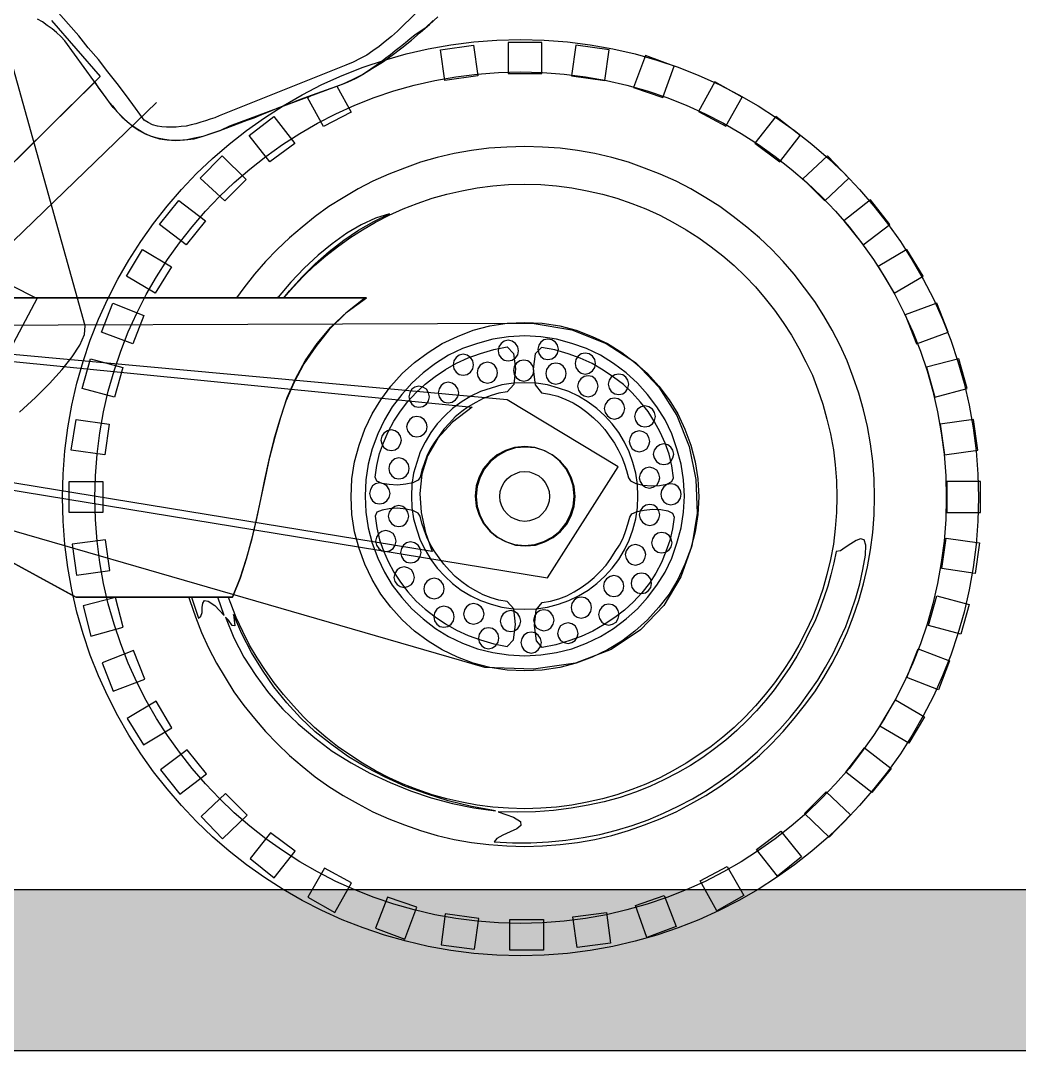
# Model space of a CAD drawing. Extents: x -109 to 1815, y -14679 to 345.
# Drawn here: x -105.172 to -104.552, y -38.856 to -38.217 of the extents above; entities that cross this region are included whole.
import ezdxf

# ---------------------------------------------------------------- set-up
doc = ezdxf.new("R2010")
doc.units = 0
doc.header["$MEASUREMENT"] = 0
doc.layers.get('0').update_dxf_attribs({"linetype": 'CONTINUOUS'})
doc.layers.add('COTA', color=1, linetype='CONTINUOUS')
doc.layers.add('MOBILIARIO', color=1, linetype='CONTINUOUS')

# ---------------------------------------------------------------- blocks, each defined once
blk = doc.blocks.new('AEMoto')
at = {"linetype": 'Continuous'}
for points in [[(11.07409, 3.31831), (11.18713, 3.25687), (11.30867, 3.25687), (11.31444, 3.27147), (11.31953, 3.28674), (11.32394, 3.30236), (11.32735, 3.31798), (11.33074, 3.33393), (11.33414, 3.34955), (11.33753, 3.3655), (11.34161, 3.38112), (11.34601, 3.3964), (11.35111, 3.41167), (11.35756, 3.42628), (11.36503, 3.4402), (11.37419, 3.45377), (11.38505, 3.46633), (11.39761, 3.47821), (11.41255, 3.48908), (11.15556, 3.48908), (11.08496, 3.52473)], [(11.11109, 3.5675), (11.20174, 3.65645), (11.2048, 3.65169), (11.20819, 3.64728), (11.21158, 3.64253), (11.21531, 3.63812), (11.2187, 3.6337), (11.22278, 3.62962), (11.22685, 3.62589), (11.23128, 3.6225), (11.23602, 3.61911), (11.24078, 3.61638), (11.24621, 3.61435), (11.25199, 3.61265), (11.25776, 3.61164), (11.26454, 3.61129), (11.27133, 3.61164), (11.2788, 3.61265), (11.28593, 3.61468), (11.29204, 3.61673), (11.29815, 3.61876), (11.30358, 3.6208), (11.30901, 3.62283), (11.31444, 3.62488), (11.31988, 3.62691), (11.32531, 3.62895), (11.33141, 3.63132), (11.33787, 3.63404), (11.34465, 3.63675), (11.35247, 3.63981), (11.3613, 3.64321), (11.3708, 3.6466), (11.38166, 3.65068), (11.39388, 3.65509), (11.40169, 3.65848), (11.4095, 3.66255), (11.41731, 3.66731), (11.42512, 3.67207), (11.43259, 3.67749), (11.44006, 3.68326), (11.44753, 3.68903), (11.45431, 3.69514), (11.46145, 3.70126), (11.46789, 3.70736)], [(11.46449, 3.70432), (11.45804, 3.69855), (11.45431, 3.69582), (11.45024, 3.69311), (11.4465, 3.69005), (11.44277, 3.687), (11.43903, 3.68394), (11.43497, 3.68088), (11.43123, 3.67784), (11.4275, 3.67511), (11.42376, 3.67207), (11.42003, 3.66934), (11.41596, 3.66663), (11.41221, 3.66392), (11.40814, 3.66154), (11.40441, 3.65949), (11.40034, 3.65746), (11.39626, 3.65577), (11.30629, 3.6225), (11.29917, 3.61911), (11.29237, 3.61673), (11.28559, 3.61435), (11.27913, 3.61299), (11.27303, 3.61164), (11.26692, 3.61129), (11.26115, 3.61129), (11.25571, 3.61197), (11.25029, 3.61299), (11.24485, 3.61468), (11.23976, 3.61706), (11.235, 3.61977), (11.22991, 3.62318), (11.22516, 3.62724), (11.22075, 3.63166), (11.21599, 3.63675), (11.17832, 3.6887), (11.17526, 3.69209), (11.17186, 3.69514), (11.16847, 3.69786), (11.16473, 3.70058), (11.161, 3.70329), (11.15726, 3.70533)], [(11.24009, 3.62691), (11.23331, 3.63642), (11.22617, 3.64592), (11.21905, 3.65543), (11.21192, 3.6646), (11.20445, 3.6741), (11.19665, 3.68326), (11.18918, 3.69243), (11.18136, 3.70159), (11.17356, 3.71042)], [(11.48181, 3.74063), (11.43666, 3.69617), (11.43191, 3.69209), (11.42715, 3.68802), (11.4224, 3.68428), (11.41765, 3.68088), (11.4129, 3.67749), (11.40781, 3.67478), (11.40237, 3.67207), (11.3966, 3.66969), (11.29815, 3.6303), (11.29475, 3.62895), (11.29136, 3.62792), (11.28763, 3.62657), (11.28389, 3.62555), (11.28016, 3.6242), (11.27642, 3.62351), (11.27269, 3.6225), (11.26862, 3.62215), (11.26488, 3.62148), (11.26115, 3.62148), (11.25741, 3.62148), (11.25368, 3.62182), (11.25029, 3.6225), (11.24655, 3.62351), (11.24315, 3.62521), (11.24009, 3.62691)], [(11.16812, 3.70432), (11.20581, 3.66086), (11.11856, 3.57463), (11.11144, 3.56784), (11.10498, 3.56377), (11.09989, 3.56207), (11.09514, 3.5624), (11.09141, 3.56478), (11.08801, 3.56818), (11.08529, 3.57259), (11.08258, 3.57769), (11.0802, 3.58311), (11.07782, 3.5882), (11.07579, 3.59263), (11.07306, 3.59635), (11.07035, 3.5984), (11.06731, 3.59907), (11.06357, 3.59772), (11.05916, 3.59364), (10.93321, 3.49519), (10.86497, 3.67817)], [(11.14334, 3.40048), (11.15556, 3.41167), (11.16643, 3.42254), (11.17627, 3.4334), (11.18409, 3.44324), (11.19019, 3.45241), (11.19359, 3.46056), (11.19427, 3.46735), (11.12331, 3.72095)], [(11.46993, 3.68157), (11.49573, 3.68531), (11.49912, 3.66154), (11.47332, 3.6578), (11.46993, 3.68157)], [(11.54869, 3.68734), (11.52254, 3.68734), (11.52254, 3.66323), (11.54869, 3.66323), (11.54869, 3.68734)], [(11.60097, 3.68157), (11.57517, 3.68531), (11.57178, 3.66154), (11.59758, 3.6578), (11.60097, 3.68157)], [(11.62915, 3.67716), (11.61998, 3.65237), (11.64272, 3.64456), (11.65155, 3.66901), (11.62915, 3.67716)], [(11.42003, 3.66901), (11.41935, 3.66866), (11.41935, 3.66866), (11.41935, 3.66866), (11.42003, 3.66901)], [(11.38948, 3.65339), (11.40067, 3.63336), (11.37928, 3.62215), (11.36672, 3.64456), (11.36944, 3.64625), (11.36944, 3.64625), (11.38948, 3.65339)], [(11.68312, 3.65678), (11.67023, 3.6337), (11.69162, 3.6225), (11.70418, 3.6449), (11.68312, 3.65678)], [(10.98719, 3.38724), (11.24961, 3.64083)], [(11.34059, 3.62997), (11.35688, 3.60891), (11.33753, 3.59466), (11.32158, 3.61503), (11.34059, 3.62997)], [(11.73031, 3.62997), (11.71402, 3.60926), (11.73337, 3.59466), (11.74932, 3.61503), (11.73031, 3.62997)], [(11.27472, 3.25654), (11.27541, 3.25416), (11.27981, 3.2416), (11.28457, 3.22937), (11.29, 3.2175), (11.29611, 3.20561), (11.3029, 3.19441), (11.30969, 3.1832), (11.3175, 3.17269), (11.32565, 3.16251), (11.33414, 3.15266), (11.3433, 3.14316), (11.3528, 3.13399), (11.36265, 3.1255), (11.37284, 3.11736), (11.38336, 3.10989), (11.39457, 3.10276), (11.40611, 3.09631), (11.41765, 3.0902), (11.42986, 3.08476), (11.44209, 3.08002), (11.45465, 3.0756), (11.46755, 3.07187), (11.48079, 3.06881), (11.49403, 3.06643), (11.50761, 3.06474), (11.52153, 3.06372), (11.53545, 3.06337), (11.54937, 3.06372), (11.56295, 3.06474), (11.57653, 3.06643), (11.58977, 3.06881), (11.603, 3.07187), (11.61591, 3.0756), (11.62846, 3.08002), (11.64069, 3.08476), (11.65291, 3.0902), (11.66446, 3.09631), (11.676, 3.10276), (11.68686, 3.10989), (11.69738, 3.11736), (11.7079, 3.1255), (11.71775, 3.13399), (11.72726, 3.14316), (11.73608, 3.15266), (11.74456, 3.16251), (11.75271, 3.17269), (11.76053, 3.1832), (11.76765, 3.19441), (11.7741, 3.20561), (11.78022, 3.2175), (11.78565, 3.22937), (11.7904, 3.2416), (11.79481, 3.25416), (11.79855, 3.26705), (11.8016, 3.28029), (11.80398, 3.29353), (11.80567, 3.30712), (11.80669, 3.32069), (11.80704, 3.33461), (11.80669, 3.34853), (11.80567, 3.36246), (11.80398, 3.3757), (11.8016, 3.38927), (11.79855, 3.40218), (11.79481, 3.41507), (11.7904, 3.42763), (11.78565, 3.4402), (11.78022, 3.45208), (11.7741, 3.46395), (11.76765, 3.47516), (11.76053, 3.48636), (11.75271, 3.49689), (11.74456, 3.50741), (11.73608, 3.51726), (11.72726, 3.52676), (11.71775, 3.53559), (11.7079, 3.54407), (11.69738, 3.55222), (11.68686, 3.56003), (11.676, 3.56681), (11.66446, 3.57361), (11.65291, 3.57972), (11.64069, 3.58516), (11.62846, 3.5899), (11.61591, 3.59432), (11.603, 3.59805), (11.58977, 3.60111), (11.57653, 3.60349), (11.56295, 3.60518), (11.54937, 3.6062), (11.53545, 3.60653), (11.52153, 3.6062), (11.50761, 3.60518), (11.49403, 3.60349), (11.48079, 3.60111), (11.46755, 3.59805), (11.45465, 3.59432), (11.44209, 3.5899), (11.42986, 3.58516), (11.41765, 3.57972), (11.40611, 3.57361), (11.39457, 3.56681), (11.38336, 3.56003), (11.37284, 3.55222), (11.36265, 3.54407), (11.3528, 3.53559), (11.3433, 3.52676), (11.33414, 3.51726), (11.32565, 3.50741), (11.3175, 3.49689), (11.31173, 3.48908), (11.31173, 3.48908)], [(11.30052, 3.59941), (11.3192, 3.58108), (11.30257, 3.56445), (11.28356, 3.5821), (11.30052, 3.59941)], [(11.77038, 3.59941), (11.75137, 3.58142), (11.76833, 3.56445), (11.78701, 3.5821), (11.77038, 3.59941)], [(11.34873, 3.48942), (11.35586, 3.49757), (11.36366, 3.50605), (11.37216, 3.5142), (11.38098, 3.52167), (11.39014, 3.5288), (11.39966, 3.53559), (11.4095, 3.54204), (11.41968, 3.54782), (11.43021, 3.55324), (11.44107, 3.55833), (11.45194, 3.5624), (11.46348, 3.56648), (11.47502, 3.56954), (11.48656, 3.57225), (11.49844, 3.57463), (11.51067, 3.57599), (11.52289, 3.57701), (11.53545, 3.57734), (11.54801, 3.57701), (11.56023, 3.57599), (11.57211, 3.57463), (11.584, 3.57225), (11.59588, 3.56954), (11.60707, 3.56648), (11.61862, 3.5624), (11.62948, 3.55833), (11.64035, 3.55324), (11.65054, 3.54782), (11.66072, 3.54204), (11.67056, 3.53559), (11.68007, 3.5288), (11.68924, 3.52167), (11.69806, 3.5142), (11.70655, 3.50605), (11.71469, 3.49757), (11.72216, 3.48874), (11.72929, 3.47957), (11.73608, 3.47007), (11.74253, 3.46023), (11.74831, 3.45003), (11.75374, 3.43952), (11.75883, 3.42899), (11.76291, 3.41779), (11.76698, 3.40658), (11.77003, 3.39504), (11.77274, 3.3835), (11.77512, 3.37127), (11.77648, 3.3594), (11.7775, 3.34717), (11.77785, 3.33461), (11.7775, 3.32239), (11.77648, 3.31018), (11.77512, 3.29795), (11.77274, 3.28606), (11.77003, 3.27452), (11.76698, 3.26299), (11.76291, 3.25178), (11.75883, 3.24092), (11.75374, 3.23006), (11.74831, 3.21953), (11.74253, 3.20968), (11.73608, 3.19983), (11.72929, 3.19034), (11.72216, 3.18117), (11.71469, 3.17235), (11.70655, 3.16387), (11.69806, 3.15572), (11.68924, 3.14825), (11.68007, 3.14078), (11.67056, 3.13433), (11.66072, 3.12788), (11.65054, 3.1221), (11.64035, 3.11668), (11.62948, 3.11159), (11.61862, 3.10751), (11.60707, 3.10344), (11.59588, 3.10038), (11.584, 3.09767), (11.57211, 3.09529), (11.56023, 3.09393), (11.54801, 3.09291), (11.53545, 3.09258), (11.52289, 3.09291), (11.51067, 3.09393), (11.49844, 3.09529), (11.48656, 3.09767), (11.47502, 3.10038), (11.46348, 3.10344), (11.45194, 3.10751), (11.44107, 3.11159), (11.43021, 3.11668), (11.41968, 3.1221), (11.4095, 3.12788), (11.39966, 3.13433), (11.39014, 3.14078), (11.38098, 3.14825), (11.37216, 3.15572), (11.36366, 3.16387), (11.35586, 3.17235), (11.34806, 3.18117), (11.34092, 3.19034), (11.33414, 3.19983), (11.32768, 3.20968), (11.32191, 3.21953), (11.31648, 3.23006), (11.31139, 3.24092), (11.30731, 3.25178), (11.30561, 3.25654), (11.30561, 3.25687)], [(11.80398, 3.56512), (11.78327, 3.54883), (11.79821, 3.53015), (11.81891, 3.54611), (11.80398, 3.56512)], [(11.26692, 3.56478), (11.28763, 3.54883), (11.27269, 3.53015), (11.25199, 3.54611), (11.26692, 3.56478)], [(11.34839, 3.48908), (11.3528, 3.49451), (11.36265, 3.50537), (11.37284, 3.51556), (11.3837, 3.52506), (11.3949, 3.53389), (11.40644, 3.5417), (11.41832, 3.54848), (11.43055, 3.55426), (11.41968, 3.55086), (11.40849, 3.54577), (11.39728, 3.53932), (11.38608, 3.53117), (11.37521, 3.52235), (11.36435, 3.51216), (11.35383, 3.5013), (11.34398, 3.48975), (11.3433, 3.48908), (11.3433, 3.48908), (11.34839, 3.48908)], [(11.23875, 3.52676), (11.26115, 3.51319), (11.24858, 3.49281), (11.22617, 3.50605), (11.23875, 3.52676)], [(11.83215, 3.52676), (11.80975, 3.51352), (11.82231, 3.49281), (11.84471, 3.50605), (11.83215, 3.52676)], [(11.06832, 3.32137), (11.15726, 3.48908), (11.11924, 3.48908), (11.41153, 3.48908), (11.3966, 3.47719), (11.3837, 3.46463), (11.37318, 3.45139), (11.36401, 3.43782), (11.35654, 3.42355), (11.35009, 3.40896), (11.345, 3.39403), (11.34059, 3.37909), (11.33685, 3.36347), (11.33346, 3.34819), (11.3304, 3.33258), (11.327, 3.31696), (11.32328, 3.30168), (11.3192, 3.28641), (11.31444, 3.27147), (11.30867, 3.25687), (11.1868, 3.25687), (11.06832, 3.32137)], [(11.21566, 3.48501), (11.23976, 3.4755), (11.23128, 3.45344), (11.20683, 3.4626), (11.21566, 3.48501)], [(11.85524, 3.48501), (11.83081, 3.47584), (11.83962, 3.45344), (11.86407, 3.4626), (11.85524, 3.48501)], [(10.95222, 3.46735), (11.54122, 3.46939), (11.57211, 3.4643), (11.59859, 3.45377), (11.62134, 3.43884), (11.63967, 3.41982), (11.65359, 3.39775), (11.66309, 3.37365), (11.66818, 3.34819), (11.6692, 3.32205), (11.66514, 3.29659), (11.65664, 3.27249), (11.6434, 3.25042), (11.62542, 3.2314), (11.60267, 3.21613), (11.57482, 3.20561), (11.54224, 3.20086), (11.50456, 3.20221), (10.92539, 3.36992)], [(11.53545, 3.47007), (11.54902, 3.46939), (11.56261, 3.46735), (11.5755, 3.46395), (11.58773, 3.45921), (11.59961, 3.45377), (11.61082, 3.44664), (11.621, 3.43884), (11.63084, 3.43035), (11.63967, 3.42051), (11.64748, 3.40998), (11.65426, 3.39912), (11.6597, 3.38724), (11.66446, 3.37467), (11.66785, 3.36177), (11.66988, 3.34853), (11.67056, 3.33461), (11.66988, 3.32104), (11.66785, 3.30745), (11.66446, 3.29456), (11.6597, 3.28233), (11.65426, 3.27046), (11.64748, 3.25925), (11.63967, 3.24907), (11.63084, 3.23922), (11.621, 3.23039), (11.61082, 3.22259), (11.59961, 3.2158), (11.58773, 3.21036), (11.5755, 3.20561), (11.56261, 3.20221), (11.54902, 3.20018), (11.53545, 3.1995), (11.52188, 3.20018), (11.50829, 3.20221), (11.4954, 3.20561), (11.48317, 3.21036), (11.47128, 3.2158), (11.46042, 3.22259), (11.4499, 3.23039), (11.44039, 3.23922), (11.43156, 3.24907), (11.42376, 3.25925), (11.41697, 3.27046), (11.4112, 3.28233), (11.40679, 3.29456), (11.40338, 3.30745), (11.40135, 3.32104), (11.40067, 3.33461), (11.40135, 3.34853), (11.40338, 3.36177), (11.40679, 3.37467), (11.4112, 3.38724), (11.41697, 3.39912), (11.42376, 3.40998), (11.43156, 3.42051), (11.44039, 3.43035), (11.4499, 3.43884), (11.46042, 3.44664), (11.47128, 3.45377), (11.48317, 3.45921), (11.4954, 3.46395), (11.50829, 3.46735), (11.52188, 3.46939), (11.53545, 3.47007)], [(11.00076, 3.36246), (11.5531, 3.27181), (11.6081, 3.35803), (11.52188, 3.40998), (10.95969, 3.46158), (11.00076, 3.36246)], [(10.97157, 3.45615), (11.49471, 3.40421), (11.47943, 3.39266), (11.46789, 3.3801), (11.46008, 3.36653), (11.45568, 3.35226), (11.45398, 3.33732), (11.45499, 3.32239), (11.45839, 3.30712), (11.46348, 3.29218), (11.00959, 3.36653), (10.97157, 3.45615)], [(11.53545, 3.45954), (11.52289, 3.45886), (11.51067, 3.45717), (11.49879, 3.45377), (11.48725, 3.4497), (11.47638, 3.44461), (11.46619, 3.43815), (11.45669, 3.43102), (11.44786, 3.42288), (11.44006, 3.41405), (11.43259, 3.40455), (11.42647, 3.39436), (11.42138, 3.3835), (11.41697, 3.37195), (11.41391, 3.36008), (11.41221, 3.34785), (11.41153, 3.33529), (11.41221, 3.32274), (11.41391, 3.31051), (11.41697, 3.29863), (11.42138, 3.28709), (11.42647, 3.27623), (11.43259, 3.26603), (11.44006, 3.25654), (11.44786, 3.2477), (11.45669, 3.2399), (11.46619, 3.23243), (11.47638, 3.22631), (11.48725, 3.22122), (11.49879, 3.21682), (11.51067, 3.21376), (11.52289, 3.21206), (11.53545, 3.21138), (11.54801, 3.21206), (11.56023, 3.21376), (11.57211, 3.21682), (11.58332, 3.22122), (11.59418, 3.22631), (11.60436, 3.23243), (11.61421, 3.2399), (11.62304, 3.2477), (11.63084, 3.25654), (11.63798, 3.26603), (11.64443, 3.27623), (11.64952, 3.28709), (11.65359, 3.29863), (11.65699, 3.31051), (11.65869, 3.32274), (11.65937, 3.33529), (11.65869, 3.34785), (11.65699, 3.36008), (11.65359, 3.37195), (11.64952, 3.3835), (11.64443, 3.39436), (11.63798, 3.40455), (11.63084, 3.41405), (11.62304, 3.42288), (11.61421, 3.43102), (11.60436, 3.43815), (11.59418, 3.44461), (11.58332, 3.4497), (11.57211, 3.45377), (11.56023, 3.45717), (11.54801, 3.45886), (11.53545, 3.45954)], [(11.52254, 3.45615), (11.5195, 3.45547), (11.51712, 3.45377), (11.51542, 3.45106), (11.51474, 3.448), (11.51542, 3.44494), (11.51712, 3.44256), (11.5195, 3.44087), (11.52254, 3.4402), (11.5256, 3.44087), (11.52832, 3.44256), (11.53001, 3.44494), (11.53069, 3.448), (11.53001, 3.45106), (11.52832, 3.45377), (11.5256, 3.45547), (11.52254, 3.45615)], [(11.55345, 3.45717), (11.55039, 3.45648), (11.54801, 3.45479), (11.54631, 3.45241), (11.54563, 3.44936), (11.54631, 3.44597), (11.54801, 3.44359), (11.55039, 3.4419), (11.55345, 3.44121), (11.55649, 3.4419), (11.55922, 3.44359), (11.56091, 3.44597), (11.56158, 3.44936), (11.56091, 3.45241), (11.55922, 3.45479), (11.55649, 3.45648), (11.55345, 3.45717)], [(11.45431, 3.3499), (11.45262, 3.34752), (11.44854, 3.34547), (11.4431, 3.34446), (11.43666, 3.34378), (11.43021, 3.34413), (11.42477, 3.34514), (11.4207, 3.34684), (11.41935, 3.3499), (11.4207, 3.35906), (11.42274, 3.36823), (11.42579, 3.37671), (11.42953, 3.38519), (11.43394, 3.39334), (11.43903, 3.40115), (11.4448, 3.40862), (11.45125, 3.41575), (11.45804, 3.4222), (11.46586, 3.42797), (11.47401, 3.4334), (11.48249, 3.4385), (11.49166, 3.44256), (11.50115, 3.44597), (11.51135, 3.44902), (11.52188, 3.45106), (11.52662, 3.44597), (11.52832, 3.43408), (11.52697, 3.42186), (11.52188, 3.41608), (11.51542, 3.41507), (11.5093, 3.41337), (11.5032, 3.41099), (11.49743, 3.40795), (11.49166, 3.40455), (11.48656, 3.40081), (11.48147, 3.39674), (11.47705, 3.39198), (11.47264, 3.38724), (11.46892, 3.38213), (11.46518, 3.37671), (11.46212, 3.37162), (11.4594, 3.36618), (11.45737, 3.36041), (11.45568, 3.35532), (11.45431, 3.3499)], [(11.48758, 3.44529), (11.48452, 3.44461), (11.48216, 3.44291), (11.48045, 3.4402), (11.47978, 3.43714), (11.48045, 3.43408), (11.48216, 3.43137), (11.48452, 3.42967), (11.48758, 3.42899), (11.49064, 3.42967), (11.49335, 3.43137), (11.49505, 3.43408), (11.49573, 3.43714), (11.49505, 3.4402), (11.49335, 3.44291), (11.49064, 3.44461), (11.48758, 3.44529)], [(11.61591, 3.34955), (11.6176, 3.34717), (11.62168, 3.34514), (11.62745, 3.34378), (11.6339, 3.3431), (11.64001, 3.34344), (11.64578, 3.34446), (11.64952, 3.34649), (11.65087, 3.34955), (11.64952, 3.35871), (11.64748, 3.36788), (11.64443, 3.37636), (11.64069, 3.38486), (11.63628, 3.39301), (11.63119, 3.40081), (11.62542, 3.40828), (11.61896, 3.41542), (11.61218, 3.42186), (11.60436, 3.42763), (11.59621, 3.43306), (11.58773, 3.43815), (11.57856, 3.44223), (11.56905, 3.44562), (11.55887, 3.44868), (11.54834, 3.45071), (11.5436, 3.44562), (11.5419, 3.43375), (11.5436, 3.42152), (11.54834, 3.41542), (11.5548, 3.41439), (11.56125, 3.41269), (11.56735, 3.41031), (11.57313, 3.4076), (11.57856, 3.40421), (11.58365, 3.40048), (11.58874, 3.39606), (11.5935, 3.39165), (11.59758, 3.38689), (11.6013, 3.3818), (11.60504, 3.37636), (11.6081, 3.37127), (11.61082, 3.3655), (11.61285, 3.36008), (11.61454, 3.35499), (11.61591, 3.34955)], [(11.58229, 3.4463), (11.57924, 3.44562), (11.57687, 3.44393), (11.57517, 3.44121), (11.57449, 3.43815), (11.57517, 3.4351), (11.57687, 3.43238), (11.57924, 3.43069), (11.58229, 3.43), (11.58535, 3.43069), (11.58806, 3.43238), (11.58977, 3.4351), (11.59044, 3.43815), (11.58977, 3.44121), (11.58806, 3.44393), (11.58535, 3.44562), (11.58229, 3.4463)], [(11.19834, 3.4419), (11.22346, 3.4351), (11.21701, 3.41202), (11.19189, 3.41881), (11.19834, 3.4419)], [(11.50659, 3.43917), (11.50353, 3.4385), (11.50082, 3.43679), (11.49912, 3.43408), (11.49844, 3.43102), (11.49912, 3.42797), (11.50082, 3.42526), (11.50353, 3.42355), (11.50659, 3.42288), (11.50965, 3.42355), (11.51203, 3.42526), (11.51373, 3.42797), (11.51439, 3.43102), (11.51373, 3.43408), (11.51203, 3.43679), (11.50965, 3.4385), (11.50659, 3.43917)], [(11.53477, 3.44087), (11.53171, 3.4402), (11.529, 3.4385), (11.5273, 3.43578), (11.52662, 3.43273), (11.5273, 3.42967), (11.529, 3.42696), (11.53171, 3.42526), (11.53477, 3.42458), (11.53783, 3.42526), (11.54021, 3.42696), (11.5419, 3.42967), (11.54258, 3.43273), (11.5419, 3.43578), (11.54021, 3.4385), (11.53783, 3.4402), (11.53477, 3.44087)], [(11.55955, 3.4385), (11.55649, 3.43782), (11.55411, 3.43612), (11.55242, 3.4334), (11.55175, 3.43035), (11.55242, 3.42729), (11.55411, 3.42458), (11.55649, 3.42288), (11.55955, 3.4222), (11.56261, 3.42288), (11.56532, 3.42458), (11.56702, 3.42729), (11.5677, 3.43035), (11.56702, 3.4334), (11.56532, 3.43612), (11.56261, 3.43782), (11.55955, 3.4385)], [(11.87256, 3.4419), (11.84744, 3.43544), (11.85388, 3.41202), (11.87901, 3.41881), (11.87256, 3.4419)], [(11.60844, 3.43), (11.60538, 3.42932), (11.60267, 3.42763), (11.60097, 3.42526), (11.60029, 3.4222), (11.60097, 3.41914), (11.60267, 3.41643), (11.60538, 3.41473), (11.60844, 3.41405), (11.6115, 3.41473), (11.61387, 3.41643), (11.61557, 3.41914), (11.61624, 3.4222), (11.61557, 3.42526), (11.61387, 3.42763), (11.6115, 3.42932), (11.60844, 3.43)], [(11.53545, 3.42322), (11.52662, 3.42288), (11.5178, 3.42152), (11.5093, 3.41914), (11.50115, 3.41643), (11.49369, 3.41269), (11.48622, 3.40828), (11.47943, 3.40319), (11.47332, 3.39742), (11.46755, 3.39131), (11.46246, 3.38451), (11.45804, 3.37704), (11.45431, 3.36958), (11.4516, 3.36143), (11.44922, 3.35294), (11.44786, 3.34413), (11.44753, 3.33529), (11.44786, 3.32646), (11.44922, 3.31765), (11.4516, 3.30915), (11.45431, 3.301), (11.45804, 3.29353), (11.46246, 3.28606), (11.46755, 3.27927), (11.47332, 3.27317), (11.47943, 3.2674), (11.48622, 3.26231), (11.49369, 3.25788), (11.50115, 3.25416), (11.5093, 3.25144), (11.5178, 3.24907), (11.52662, 3.2477), (11.53545, 3.24737), (11.54428, 3.2477), (11.5531, 3.24907), (11.56158, 3.25144), (11.56973, 3.25416), (11.5772, 3.25788), (11.58467, 3.26231), (11.59147, 3.2674), (11.59758, 3.27317), (11.60335, 3.27927), (11.60844, 3.28606), (11.61285, 3.29353), (11.61659, 3.301), (11.6193, 3.30915), (11.62168, 3.31765), (11.62304, 3.32646), (11.62337, 3.33529), (11.62304, 3.34413), (11.62168, 3.35294), (11.6193, 3.36143), (11.61659, 3.36958), (11.61285, 3.37704), (11.60844, 3.38451), (11.60335, 3.39131), (11.59758, 3.39742), (11.59147, 3.40319), (11.58467, 3.40828), (11.5772, 3.41269), (11.56973, 3.41643), (11.56158, 3.41914), (11.5531, 3.42152), (11.54428, 3.42288), (11.53545, 3.42322)], [(11.47604, 3.42355), (11.47298, 3.42288), (11.47061, 3.42119), (11.46892, 3.41846), (11.46823, 3.41542), (11.46892, 3.41236), (11.47061, 3.40998), (11.47298, 3.40828), (11.47604, 3.4076), (11.4791, 3.40828), (11.48181, 3.40998), (11.48351, 3.41236), (11.48419, 3.41542), (11.48351, 3.41846), (11.48181, 3.42119), (11.4791, 3.42288), (11.47604, 3.42355)], [(11.58467, 3.42866), (11.58162, 3.42797), (11.5789, 3.42628), (11.5772, 3.42355), (11.57653, 3.42051), (11.5772, 3.41745), (11.5789, 3.41473), (11.58162, 3.41304), (11.58467, 3.41236), (11.58773, 3.41304), (11.59011, 3.41473), (11.5918, 3.41745), (11.59248, 3.42051), (11.5918, 3.42355), (11.59011, 3.42628), (11.58773, 3.42797), (11.58467, 3.42866)], [(11.4533, 3.42051), (11.45024, 3.41982), (11.44786, 3.41813), (11.44616, 3.41542), (11.44548, 3.41236), (11.44616, 3.4093), (11.44786, 3.40658), (11.45024, 3.40489), (11.4533, 3.40421), (11.45634, 3.40489), (11.45907, 3.40658), (11.46077, 3.4093), (11.46145, 3.41236), (11.46077, 3.41542), (11.45907, 3.41813), (11.45634, 3.41982), (11.4533, 3.42051)], [(11.60504, 3.41134), (11.60198, 3.41066), (11.59961, 3.40896), (11.59791, 3.40625), (11.59724, 3.40319), (11.59791, 3.40013), (11.59961, 3.39742), (11.60198, 3.39572), (11.60504, 3.39504), (11.6081, 3.39572), (11.61082, 3.39742), (11.61251, 3.40013), (11.61319, 3.40319), (11.61251, 3.40625), (11.61082, 3.40896), (11.6081, 3.41066), (11.60504, 3.41134)], [(11.62881, 3.40522), (11.62575, 3.40455), (11.62304, 3.40284), (11.62134, 3.40013), (11.62066, 3.39707), (11.62134, 3.39403), (11.62304, 3.39131), (11.62575, 3.3896), (11.62881, 3.38894), (11.63186, 3.3896), (11.63458, 3.39131), (11.63628, 3.39403), (11.63695, 3.39707), (11.63628, 3.40013), (11.63458, 3.40284), (11.63186, 3.40455), (11.62881, 3.40522)], [(11.4516, 3.39707), (11.44854, 3.3964), (11.44616, 3.39471), (11.44447, 3.39198), (11.44379, 3.38894), (11.44447, 3.38588), (11.44616, 3.3835), (11.44854, 3.3818), (11.4516, 3.38112), (11.45465, 3.3818), (11.45737, 3.3835), (11.45907, 3.38588), (11.45974, 3.38894), (11.45907, 3.39198), (11.45737, 3.39471), (11.45465, 3.3964), (11.4516, 3.39707)], [(11.18713, 3.39471), (11.21293, 3.39097), (11.20954, 3.3672), (11.18341, 3.37094), (11.18713, 3.39471)], [(11.88377, 3.39471), (11.85795, 3.39097), (11.86136, 3.3672), (11.88716, 3.37094), (11.88377, 3.39471)], [(11.43191, 3.38656), (11.42885, 3.38588), (11.42614, 3.38418), (11.42444, 3.3818), (11.42376, 3.37874), (11.42444, 3.3757), (11.42614, 3.37297), (11.42885, 3.37127), (11.43191, 3.37061), (11.43497, 3.37127), (11.43733, 3.37297), (11.43903, 3.3757), (11.43971, 3.37874), (11.43903, 3.3818), (11.43733, 3.38418), (11.43497, 3.38588), (11.43191, 3.38656)], [(11.62439, 3.38588), (11.62134, 3.38519), (11.61896, 3.3835), (11.61727, 3.38079), (11.61659, 3.37773), (11.61727, 3.37467), (11.61896, 3.37195), (11.62134, 3.37026), (11.62439, 3.36958), (11.62745, 3.37026), (11.63016, 3.37195), (11.63186, 3.37467), (11.63254, 3.37773), (11.63186, 3.38079), (11.63016, 3.3835), (11.62745, 3.38519), (11.62439, 3.38588)], [(11.53545, 3.37365), (11.52763, 3.37297), (11.52051, 3.37061), (11.51406, 3.3672), (11.50829, 3.36246), (11.50353, 3.35668), (11.50014, 3.35023), (11.49776, 3.3431), (11.49709, 3.33529), (11.49776, 3.32748), (11.50014, 3.32036), (11.50353, 3.3139), (11.50829, 3.30813), (11.51406, 3.30338), (11.52051, 3.29998), (11.52763, 3.2976), (11.53545, 3.29694), (11.54325, 3.2976), (11.55039, 3.29998), (11.55684, 3.30338), (11.56261, 3.30813), (11.56735, 3.3139), (11.57076, 3.32036), (11.57313, 3.32748), (11.57381, 3.33529), (11.57313, 3.3431), (11.57076, 3.35023), (11.56735, 3.35668), (11.56261, 3.36246), (11.55684, 3.3672), (11.55039, 3.37061), (11.54325, 3.37297), (11.53545, 3.37365)], [(11.53613, 3.37332), (11.52832, 3.37264), (11.52119, 3.37026), (11.51474, 3.36686), (11.50897, 3.36211), (11.50421, 3.35634), (11.50082, 3.3499), (11.49844, 3.34276), (11.49776, 3.33495), (11.49844, 3.32714), (11.50082, 3.32001), (11.50421, 3.31357), (11.50897, 3.3078), (11.51474, 3.30304), (11.52119, 3.29965), (11.52832, 3.29727), (11.53613, 3.29659), (11.54393, 3.29727), (11.55107, 3.29965), (11.55752, 3.30304), (11.56329, 3.3078), (11.56804, 3.31357), (11.57143, 3.32001), (11.57381, 3.32714), (11.57449, 3.33495), (11.57381, 3.34276), (11.57143, 3.3499), (11.56804, 3.35634), (11.56329, 3.36211), (11.55752, 3.36686), (11.55107, 3.37026), (11.54393, 3.37264), (11.53613, 3.37332)], [(11.6434, 3.3757), (11.64035, 3.37501), (11.63763, 3.37332), (11.63593, 3.37094), (11.63525, 3.36788), (11.63593, 3.36483), (11.63763, 3.36211), (11.64035, 3.36041), (11.6434, 3.35973), (11.64646, 3.36041), (11.64884, 3.36211), (11.65054, 3.36483), (11.65122, 3.36788), (11.65054, 3.37094), (11.64884, 3.37332), (11.64646, 3.37501), (11.6434, 3.3757)], [(11.43768, 3.36483), (11.43462, 3.36415), (11.43224, 3.36246), (11.43055, 3.35973), (11.42986, 3.35668), (11.43055, 3.35362), (11.43224, 3.35091), (11.43462, 3.34922), (11.43768, 3.34853), (11.44074, 3.34922), (11.44345, 3.35091), (11.44515, 3.35362), (11.44583, 3.35668), (11.44515, 3.35973), (11.44345, 3.36246), (11.44074, 3.36415), (11.43768, 3.36483)], [(11.6322, 3.3577), (11.62915, 3.35702), (11.62677, 3.35532), (11.62507, 3.35261), (11.62439, 3.34955), (11.62507, 3.34649), (11.62677, 3.34378), (11.62915, 3.34208), (11.6322, 3.3414), (11.63525, 3.34208), (11.63798, 3.34378), (11.63967, 3.34649), (11.64035, 3.34955), (11.63967, 3.35261), (11.63798, 3.35532), (11.63525, 3.35702), (11.6322, 3.3577)], [(11.53545, 3.35431), (11.53918, 3.35396), (11.54292, 3.35261), (11.54631, 3.35091), (11.54902, 3.34853), (11.5514, 3.34582), (11.5531, 3.34241), (11.55446, 3.33869), (11.5548, 3.33495), (11.55446, 3.33122), (11.5531, 3.32748), (11.5514, 3.32408), (11.54902, 3.32137), (11.54631, 3.31899), (11.54292, 3.3173), (11.53918, 3.31595), (11.53545, 3.3156), (11.53171, 3.31595), (11.52798, 3.3173), (11.52459, 3.31899), (11.52188, 3.32137), (11.5195, 3.32408), (11.5178, 3.32748), (11.51644, 3.33122), (11.5161, 3.33495), (11.51644, 3.33869), (11.5178, 3.34241), (11.5195, 3.34582), (11.52188, 3.34853), (11.52459, 3.35091), (11.52798, 3.35261), (11.53171, 3.35396), (11.53545, 3.35431)], [(11.18171, 3.34649), (11.20784, 3.34649), (11.20784, 3.32239), (11.18171, 3.32239), (11.18171, 3.34649)], [(11.42274, 3.34547), (11.41968, 3.34479), (11.41731, 3.3431), (11.41561, 3.34038), (11.41493, 3.33732), (11.41561, 3.33428), (11.41731, 3.33155), (11.41968, 3.32986), (11.42274, 3.32917), (11.42579, 3.32986), (11.42851, 3.33155), (11.43021, 3.33428), (11.43089, 3.33732), (11.43021, 3.34038), (11.42851, 3.3431), (11.42579, 3.34479), (11.42274, 3.34547)], [(11.64884, 3.34479), (11.64578, 3.34413), (11.6434, 3.34241), (11.6417, 3.3397), (11.64102, 3.33666), (11.6417, 3.3336), (11.6434, 3.33089), (11.64578, 3.32917), (11.64884, 3.32851), (11.6519, 3.32917), (11.65461, 3.33089), (11.65631, 3.3336), (11.65699, 3.33666), (11.65631, 3.3397), (11.65461, 3.34241), (11.6519, 3.34413), (11.64884, 3.34479)], [(11.88919, 3.34649), (11.86306, 3.34649), (11.86306, 3.32239), (11.88919, 3.32239), (11.88919, 3.34649)], [(11.45431, 3.31968), (11.45262, 3.32205), (11.44854, 3.32408), (11.4431, 3.32511), (11.43666, 3.32578), (11.43021, 3.32545), (11.42477, 3.32443), (11.4207, 3.32274), (11.41935, 3.31968), (11.4207, 3.31051), (11.42274, 3.30135), (11.42579, 3.29286), (11.42953, 3.28436), (11.43394, 3.27623), (11.43903, 3.26841), (11.4448, 3.26094), (11.45125, 3.25381), (11.45804, 3.24737), (11.46586, 3.2416), (11.47401, 3.23616), (11.48249, 3.23107), (11.49166, 3.227), (11.50115, 3.2236), (11.51135, 3.22054), (11.52188, 3.21851), (11.52662, 3.2236), (11.52832, 3.23548), (11.52697, 3.2477), (11.52188, 3.25348), (11.51542, 3.25449), (11.5093, 3.25619), (11.5032, 3.25857), (11.49743, 3.26163), (11.49166, 3.26502), (11.48656, 3.26876), (11.48147, 3.27282), (11.47705, 3.27758), (11.47264, 3.28233), (11.46892, 3.28742), (11.46518, 3.29286), (11.46212, 3.29795), (11.4594, 3.30338), (11.45737, 3.30915), (11.45568, 3.31424), (11.45431, 3.31968)], [(11.43768, 3.32783), (11.43462, 3.32714), (11.43191, 3.32545), (11.43021, 3.32274), (11.42953, 3.31968), (11.43021, 3.31662), (11.43191, 3.3139), (11.43462, 3.31221), (11.43768, 3.31153), (11.44074, 3.31221), (11.4431, 3.3139), (11.4448, 3.31662), (11.44548, 3.31968), (11.4448, 3.32274), (11.4431, 3.32545), (11.44074, 3.32714), (11.43768, 3.32783)], [(11.61692, 3.31899), (11.61862, 3.32137), (11.62269, 3.32342), (11.62813, 3.32443), (11.63458, 3.32511), (11.64102, 3.32477), (11.64646, 3.32375), (11.65019, 3.32205), (11.65155, 3.31899), (11.65019, 3.30983), (11.64816, 3.30066), (11.6451, 3.29218), (11.6417, 3.2837), (11.6373, 3.27555), (11.6322, 3.26773), (11.62643, 3.26026), (11.61998, 3.25314), (11.61285, 3.24669), (11.60538, 3.24092), (11.59724, 3.23548), (11.58841, 3.23039), (11.57924, 3.22631), (11.56973, 3.22292), (11.55955, 3.21986), (11.54902, 3.21783), (11.54462, 3.22292), (11.54292, 3.23481), (11.54428, 3.24702), (11.54902, 3.25279), (11.55548, 3.25381), (11.56193, 3.25552), (11.56804, 3.25788), (11.57381, 3.26094), (11.57924, 3.26434), (11.58467, 3.26808), (11.58943, 3.27215), (11.59418, 3.2769), (11.59859, 3.28165), (11.60233, 3.28674), (11.60572, 3.29218), (11.60912, 3.29727), (11.61183, 3.30271), (11.61387, 3.30847), (11.61557, 3.31357), (11.61692, 3.31899)], [(11.63254, 3.32884), (11.62948, 3.32816), (11.62677, 3.32646), (11.62507, 3.32375), (11.62439, 3.32069), (11.62507, 3.31765), (11.62677, 3.31492), (11.62948, 3.31322), (11.63254, 3.31254), (11.6356, 3.31322), (11.63798, 3.31492), (11.63967, 3.31765), (11.64035, 3.32069), (11.63967, 3.32375), (11.63798, 3.32646), (11.6356, 3.32816), (11.63254, 3.32884)], [(11.18748, 3.27385), (11.21328, 3.27758), (11.20989, 3.30135), (11.18409, 3.29795), (11.18748, 3.27385)], [(11.4275, 3.30847), (11.42444, 3.3078), (11.42206, 3.3061), (11.42036, 3.30338), (11.41968, 3.30033), (11.42036, 3.29727), (11.42206, 3.29456), (11.42444, 3.29286), (11.4275, 3.29218), (11.43055, 3.29286), (11.43326, 3.29456), (11.43497, 3.29727), (11.43564, 3.30033), (11.43497, 3.30338), (11.43326, 3.3061), (11.43055, 3.3078), (11.4275, 3.30847)], [(11.7999, 3.28947), (11.80025, 3.29727), (11.79889, 3.30135), (11.79618, 3.30203), (11.79278, 3.30066), (11.78871, 3.29829), (11.78428, 3.29523), (11.78056, 3.29286), (11.77716, 3.29218), (11.77547, 3.28335), (11.77309, 3.27418), (11.77071, 3.26535), (11.76765, 3.25619), (11.76426, 3.24702), (11.76053, 3.23786), (11.75611, 3.22904), (11.7517, 3.21986), (11.74661, 3.21104), (11.74117, 3.20221), (11.7354, 3.19373), (11.72896, 3.1849), (11.72251, 3.17676), (11.71537, 3.16862), (11.7079, 3.16081), (11.7001, 3.15334), (11.69162, 3.14587), (11.68279, 3.13909), (11.67362, 3.1323), (11.66411, 3.12618), (11.65393, 3.12041), (11.6434, 3.11498), (11.63254, 3.10989), (11.62134, 3.10547), (11.60945, 3.1014), (11.59724, 3.098), (11.58467, 3.09529), (11.57143, 3.09291), (11.55786, 3.09122), (11.54393, 3.0902), (11.52968, 3.08985), (11.51474, 3.0902), (11.52662, 3.08613), (11.53206, 3.08273), (11.53239, 3.07967), (11.52934, 3.07696), (11.52424, 3.07458), (11.51847, 3.0722), (11.51373, 3.06949), (11.51168, 3.06678), (11.52594, 3.0661), (11.54021, 3.0661), (11.55378, 3.06678), (11.56735, 3.06813), (11.58094, 3.07017), (11.59383, 3.07255), (11.60674, 3.07594), (11.61896, 3.07967), (11.63119, 3.08408), (11.64307, 3.08918), (11.65461, 3.09461), (11.66581, 3.10038), (11.67667, 3.10683), (11.6872, 3.11397), (11.69704, 3.12109), (11.70689, 3.1289), (11.71605, 3.13704), (11.72489, 3.14554), (11.73337, 3.15436), (11.74152, 3.16352), (11.74899, 3.17269), (11.75611, 3.18252), (11.76291, 3.19237), (11.76901, 3.20256), (11.77479, 3.21307), (11.77988, 3.2236), (11.78463, 3.23413), (11.78871, 3.24499), (11.79243, 3.25619), (11.79549, 3.26705), (11.79787, 3.27826), (11.7999, 3.28947)], [(11.6417, 3.30712), (11.63866, 3.30644), (11.63628, 3.30474), (11.63458, 3.30203), (11.6339, 3.29897), (11.63458, 3.29591), (11.63628, 3.29353), (11.63866, 3.29183), (11.6417, 3.29116), (11.64476, 3.29183), (11.64748, 3.29353), (11.64917, 3.29591), (11.64985, 3.29897), (11.64917, 3.30203), (11.64748, 3.30474), (11.64476, 3.30644), (11.6417, 3.30712)], [(11.88511, 3.2752), (11.85932, 3.27894), (11.86271, 3.30271), (11.88851, 3.29897), (11.88511, 3.2752)], [(11.44684, 3.29965), (11.44379, 3.29897), (11.44141, 3.29727), (11.43971, 3.29456), (11.43903, 3.2915), (11.43971, 3.28844), (11.44141, 3.28573), (11.44379, 3.28403), (11.44684, 3.28335), (11.4499, 3.28403), (11.45262, 3.28573), (11.45431, 3.28844), (11.45499, 3.2915), (11.45431, 3.29456), (11.45262, 3.29727), (11.4499, 3.29897), (11.44684, 3.29965)], [(11.62134, 3.2976), (11.61828, 3.29694), (11.61591, 3.29523), (11.61421, 3.29286), (11.61353, 3.2898), (11.61421, 3.28674), (11.61591, 3.28403), (11.61828, 3.28233), (11.62134, 3.28165), (11.62439, 3.28233), (11.62711, 3.28403), (11.62881, 3.28674), (11.62948, 3.2898), (11.62881, 3.29286), (11.62711, 3.29523), (11.62439, 3.29694), (11.62134, 3.2976)], [(11.44175, 3.28029), (11.4387, 3.27962), (11.43632, 3.27792), (11.43462, 3.2752), (11.43394, 3.27215), (11.43462, 3.26909), (11.43632, 3.26672), (11.4387, 3.26502), (11.44175, 3.26434), (11.4448, 3.26502), (11.44753, 3.26672), (11.44922, 3.26909), (11.4499, 3.27215), (11.44922, 3.2752), (11.44753, 3.27792), (11.4448, 3.27962), (11.44175, 3.28029)], [(11.46518, 3.27147), (11.46212, 3.27079), (11.4594, 3.26909), (11.45771, 3.26638), (11.45703, 3.26332), (11.45771, 3.26026), (11.4594, 3.25788), (11.46212, 3.25619), (11.46518, 3.25552), (11.46823, 3.25619), (11.47061, 3.25788), (11.47231, 3.26026), (11.47298, 3.26332), (11.47231, 3.26638), (11.47061, 3.26909), (11.46823, 3.27079), (11.46518, 3.27147)], [(11.60471, 3.2735), (11.60165, 3.27282), (11.59894, 3.27112), (11.59724, 3.26841), (11.59656, 3.26535), (11.59724, 3.26231), (11.59894, 3.25958), (11.60165, 3.25788), (11.60471, 3.25722), (11.60776, 3.25788), (11.61013, 3.25958), (11.61183, 3.26231), (11.61251, 3.26535), (11.61183, 3.26841), (11.61013, 3.27112), (11.60776, 3.27282), (11.60471, 3.2735)], [(11.62609, 3.27555), (11.62304, 3.27487), (11.62031, 3.27317), (11.61862, 3.27079), (11.61795, 3.2674), (11.61862, 3.26434), (11.62031, 3.26196), (11.62304, 3.26026), (11.62609, 3.25958), (11.62915, 3.26026), (11.63152, 3.26196), (11.63322, 3.26434), (11.6339, 3.2674), (11.63322, 3.27079), (11.63152, 3.27317), (11.62915, 3.27487), (11.62609, 3.27555)], [(11.19868, 3.22666), (11.22381, 3.23345), (11.21769, 3.25654), (11.19257, 3.25008), (11.19868, 3.22666)], [(11.27676, 3.25687), (11.28219, 3.24057), (11.28389, 3.24193), (11.28491, 3.24499), (11.28491, 3.24872), (11.28559, 3.25211), (11.28695, 3.25416), (11.28966, 3.25381), (11.29475, 3.25042), (11.30222, 3.24261), (11.29713, 3.25687), (11.29713, 3.25687), (11.27676, 3.25687)], [(11.57924, 3.25687), (11.57619, 3.25619), (11.57381, 3.25449), (11.57211, 3.25178), (11.57143, 3.24872), (11.57211, 3.24567), (11.57381, 3.24295), (11.57619, 3.24125), (11.57924, 3.24057), (11.58229, 3.24125), (11.58502, 3.24295), (11.58671, 3.24567), (11.58739, 3.24872), (11.58671, 3.25178), (11.58502, 3.25449), (11.58229, 3.25619), (11.57924, 3.25687)], [(11.87392, 3.22801), (11.84879, 3.23481), (11.85524, 3.25788), (11.88036, 3.2511), (11.87392, 3.22801)], [(11.47264, 3.24975), (11.46958, 3.24907), (11.46721, 3.24737), (11.46551, 3.24464), (11.46484, 3.2416), (11.46551, 3.23854), (11.46721, 3.23583), (11.46958, 3.23413), (11.47264, 3.23345), (11.4757, 3.23413), (11.47842, 3.23583), (11.48011, 3.23854), (11.48079, 3.2416), (11.48011, 3.24464), (11.47842, 3.24737), (11.4757, 3.24907), (11.47264, 3.24975)], [(11.49573, 3.25178), (11.49267, 3.2511), (11.49029, 3.2494), (11.4886, 3.24702), (11.48793, 3.24363), (11.4886, 3.24057), (11.49029, 3.2382), (11.49267, 3.23651), (11.49573, 3.23583), (11.49879, 3.23651), (11.5015, 3.2382), (11.5032, 3.24057), (11.50388, 3.24363), (11.5032, 3.24702), (11.5015, 3.2494), (11.49879, 3.2511), (11.49573, 3.25178)], [(11.52459, 3.24634), (11.52153, 3.24567), (11.51882, 3.24398), (11.51712, 3.24125), (11.51644, 3.2382), (11.51712, 3.23515), (11.51882, 3.23243), (11.52153, 3.23074), (11.52459, 3.23006), (11.52763, 3.23074), (11.53001, 3.23243), (11.53171, 3.23515), (11.53239, 3.2382), (11.53171, 3.24125), (11.53001, 3.24398), (11.52763, 3.24567), (11.52459, 3.24634)], [(11.55039, 3.24702), (11.54733, 3.24634), (11.54462, 3.24464), (11.54292, 3.24193), (11.54224, 3.23887), (11.54292, 3.23583), (11.54462, 3.2331), (11.54733, 3.2314), (11.55039, 3.23074), (11.55345, 3.2314), (11.55582, 3.2331), (11.55752, 3.23583), (11.55819, 3.23887), (11.55752, 3.24193), (11.55582, 3.24464), (11.55345, 3.24634), (11.55039, 3.24702)], [(11.60063, 3.25144), (11.59758, 3.25076), (11.5952, 3.24907), (11.5935, 3.24634), (11.59282, 3.2433), (11.5935, 3.24024), (11.5952, 3.23752), (11.59758, 3.23583), (11.60063, 3.23515), (11.60368, 3.23583), (11.60641, 3.23752), (11.6081, 3.24024), (11.60877, 3.2433), (11.6081, 3.24634), (11.60641, 3.24907), (11.60368, 3.25076), (11.60063, 3.25144)], [(11.5127, 3.09088), (11.49403, 3.09427), (11.47604, 3.09868), (11.45907, 3.10412), (11.44277, 3.10989), (11.42715, 3.11701), (11.41255, 3.12448), (11.39864, 3.13298), (11.3854, 3.14248), (11.37284, 3.15233), (11.3613, 3.16319), (11.35077, 3.17473), (11.34059, 3.18728), (11.33176, 3.20018), (11.32328, 3.21376), (11.31581, 3.22836), (11.30935, 3.2433), (11.31037, 3.23446), (11.30834, 3.23481), (11.30561, 3.23887), (11.30324, 3.24125), (11.30969, 3.2253), (11.3175, 3.21036), (11.32667, 3.19611), (11.33652, 3.18252), (11.34771, 3.16997), (11.3596, 3.15843), (11.37249, 3.14757), (11.38608, 3.13739), (11.40067, 3.12822), (11.41527, 3.12007), (11.43089, 3.11294), (11.44684, 3.1065), (11.4628, 3.10106), (11.47943, 3.09665), (11.49606, 3.09326), (11.5127, 3.09088)], [(11.50727, 3.2331), (11.50421, 3.23243), (11.50184, 3.23074), (11.50014, 3.22801), (11.49946, 3.22496), (11.50014, 3.22191), (11.50184, 3.21919), (11.50421, 3.2175), (11.50727, 3.21682), (11.51033, 3.2175), (11.51304, 3.21919), (11.51474, 3.22191), (11.51542, 3.22496), (11.51474, 3.22801), (11.51304, 3.23074), (11.51033, 3.23243), (11.50727, 3.2331)], [(11.54054, 3.22971), (11.53748, 3.22904), (11.53477, 3.22733), (11.53307, 3.22462), (11.53239, 3.22157), (11.53307, 3.21851), (11.53477, 3.2158), (11.53748, 3.2141), (11.54054, 3.21342), (11.5436, 3.2141), (11.54598, 3.2158), (11.54767, 3.21851), (11.54834, 3.22157), (11.54767, 3.22462), (11.54598, 3.22733), (11.5436, 3.22904), (11.54054, 3.22971)], [(11.56905, 3.23684), (11.566, 3.23616), (11.56329, 3.23446), (11.56158, 3.23175), (11.56091, 3.22869), (11.56158, 3.22563), (11.56329, 3.22327), (11.566, 3.22157), (11.56905, 3.22089), (11.57211, 3.22157), (11.57449, 3.22327), (11.57619, 3.22563), (11.57687, 3.22869), (11.57619, 3.23175), (11.57449, 3.23446), (11.57211, 3.23616), (11.56905, 3.23684)], [(11.21599, 3.18388), (11.24044, 3.19305), (11.23161, 3.21545), (11.20751, 3.20595), (11.21599, 3.18388)], [(11.8566, 3.1849), (11.83215, 3.19441), (11.84099, 3.21682), (11.86509, 3.2073), (11.8566, 3.1849)], [(11.23941, 3.14214), (11.26148, 3.15538), (11.24926, 3.17609), (11.22685, 3.16251), (11.23941, 3.14214)], [(11.83352, 3.14349), (11.81111, 3.15673), (11.82334, 3.17711), (11.84574, 3.16387), (11.83352, 3.14349)], [(11.26759, 3.10377), (11.2883, 3.11974), (11.27336, 3.1384), (11.25265, 3.12279), (11.26759, 3.10377)], [(11.80499, 3.10514), (11.78463, 3.12109), (11.79922, 3.13977), (11.81993, 3.1238), (11.80499, 3.10514)], [(11.30087, 3.06914), (11.31988, 3.08749), (11.30324, 3.10446), (11.28424, 3.08646), (11.30087, 3.06914)], [(11.77173, 3.07051), (11.75271, 3.08884), (11.76935, 3.10582), (11.78836, 3.08782), (11.77173, 3.07051)], [(11.34092, 3.03894), (11.35722, 3.05965), (11.33821, 3.0739), (11.32225, 3.05387), (11.34092, 3.03894)], [(11.73167, 3.0403), (11.71537, 3.06101), (11.73438, 3.07526), (11.75034, 3.05524), (11.73167, 3.0403)], [(11.38811, 3.01212), (11.40102, 3.0352), (11.37996, 3.04641), (11.36707, 3.024), (11.38811, 3.01212)], [(11.68448, 3.01347), (11.67158, 3.03656), (11.69263, 3.04777), (11.70553, 3.02536), (11.68448, 3.01347)], [(11.44244, 2.99141), (11.4516, 3.01618), (11.42885, 3.024), (11.41968, 2.9999), (11.44244, 2.99141)], [(11.63016, 2.99276), (11.62134, 3.01755), (11.64375, 3.02536), (11.65291, 3.00125), (11.63016, 2.99276)], [(11.47061, 2.98699), (11.49641, 2.9836), (11.4998, 3.00737), (11.47366, 3.01109), (11.47061, 2.98699)], [(11.55005, 2.98292), (11.52391, 2.98292), (11.52391, 3.00669), (11.55005, 3.00669), (11.55005, 2.98292)], [(11.60198, 2.98835), (11.57619, 2.98496), (11.57279, 3.00872), (11.59894, 3.01212), (11.60198, 2.98835)]]:
    blk.add_lwpolyline(points, dxfattribs=at)
for radius in [0.35558, 0.33046]:
    blk.add_circle((11.5322, 3.33409), radius)

msp = doc.modelspace()

# ---------------------------------------------------------------- hatches: boundary and pattern name
at = {"layer": 'COTA'}
msp.add_hatch(color=256, dxfattribs=at).paths.add_polyline_path([(-87.02367, -38.85598), (-87.02367, -38.75598), (-101.39373, -38.75598, -0.080738), (-101.48501, -38.75598), (-102.62047, -38.75598, -0.079033), (-102.70984, -38.75598), (-106.65161, -38.75598), (-106.65161, -38.85598)])

# ---------------------------------------------------------------- linework, layer by layer
for p, q in [((-106.65161, -38.75598), (-87.02367, -38.75598)), ((-106.65161, -38.85598), (-87.02367, -38.85598))]:
    msp.add_line(p, q, dxfattribs=at)

# ---------------------------------------------------------------- block references
at = {"layer": 'MOBILIARIO', "xscale": 0.8, "yscale": 0.8, "zscale": 0.8}
msp.add_blockref('AEMoto', (-114.08745, -41.17999), dxfattribs=at)

doc.saveas('drawing.dxf')
